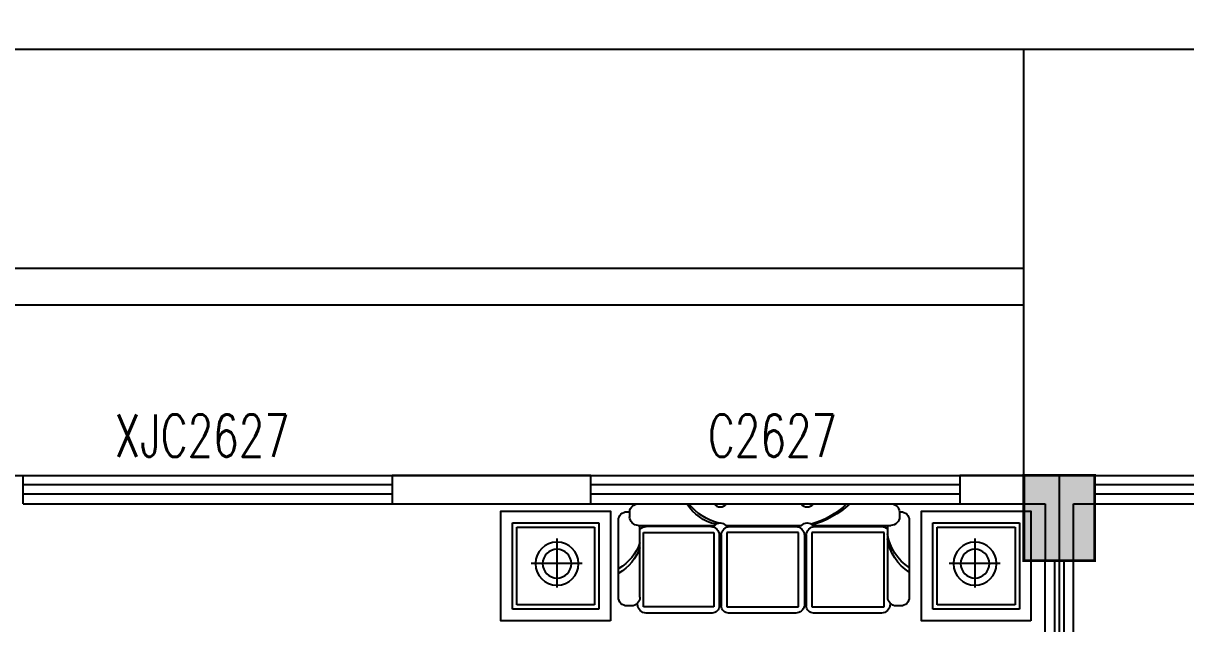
# Model space of a CAD drawing. Extents: x -6243262 to 3079315, y -2914302 to 172723.
# Drawn here: x -6228530 to -6220338, y -666192 to -661965 of the extents above; entities that cross this region are included whole.
import ezdxf

# ---------------------------------------------------------------- set-up
doc = ezdxf.new("R2010")
doc.units = 0
doc.header["$LTSCALE"] = 1000
for name, color, linetype in [('0-柱网', 2, 'Continuous'), ('fur', 253, 'Continuous'), ('WINDOW_TEXT', 7, 'Continuous')]:
    doc.layers.add(name, color=color, linetype=linetype)
doc.styles.add('_TCH_WINDOW', font='SIMPLEX', dxfattribs={"height": 3.5, "bigfont": 'GBCBIG'})

# ---------------------------------------------------------------- blocks, each defined once
blk = doc.blocks.new('1#柱网')
at = {"layer": '0-柱网'}
blk.add_hatch(color=0, dxfattribs=at).paths.add_polyline_path([(509855, 93967.2), (509855, 93367.2), (510355, 93367.2), (510355, 93967.2)])
at = {"layer": '0-柱网', "color": 0, "const_width": 20}
blk.add_lwpolyline([(509855, 93967.2), (509855, 93367.2), (510355, 93367.2), (510355, 93967.2), (509855, 93967.2)], dxfattribs=at)
blk = doc.blocks.new('$WINLIB2D$00000001')
at = {"color": 0}
for points in [[(-0.5, 0.5), (-0.5, -0.5)], [(-0.5, 0.5), (0.5, 0.5)], [(0.5, -0.5), (0.5, 0.5)], [(0.5, 0.1667), (-0.5, 0.1667)], [(0.5, -0.1667), (-0.5, -0.1667)], [(-0.5, -0.5), (0.5, -0.5)]]:
    blk.add_lwpolyline(points, dxfattribs=at)
blk = doc.blocks.new('$plan$00002641')
at = {"layer": 'fur', "color": 0}
for p, q in [((133.6, 1785.8), (133.6, 1176.8)), ((742.6, 1785.8), (133.6, 1785.8)), ((164, 1755.3), (164, 1207.2)), ((712.1, 1755.3), (164, 1755.3)), ((712.1, 1207.2), (712.1, 1755.3)), ((742.6, 1176.8), (742.6, 1785.8)), ((421.5, 1295.4), (421.5, 1653.8)), ((244.6, 1472.1), (588.3, 1472.1)), ((133.6, 1176.8), (742.6, 1176.8)), ((164, 1207.2), (712.1, 1207.2)), ((60.9, 960.1), (91.3, 960.1)), ((152.2, 899.2), (152.2, 360.8)), ((658.3, 887.6), (152.2, 887.6)), ((160.6, 389.2), (160.6, 843)), ((201.8, 862.1), (201.8, 366.3)), ((726.2, 862.1), (201.8, 862.1)), ((726.2, 366.3), (726.2, 862.1)), ((201.8, 366.3), (726.2, 366.3)), ((221.5, 328.3), (718.8, 328.3)), ((152.2, 282.7), (152.2, -251.6)), ((160.6, 253.5), (160.6, -210)), ((201.8, 276.4), (726.2, 276.4)), ((201.8, -229.1), (201.8, 276.4)), ((221.5, 314.4), (718.8, 314.4)), ((726.2, 276.4), (726.2, -229.1)), ((726.2, -229.1), (201.8, -229.1)), ((201.8, -322.8), (726.2, -322.8)), ((201.8, -832.6), (201.8, -322.8)), ((221.5, -270.9), (718.8, -270.9)), ((221.5, -284.8), (718.8, -284.8)), ((726.2, -322.8), (726.2, -832.6)), ((152.2, -329.7), (152.2, -880.6)), ((160.6, -345.7), (160.6, -813.5)), ((658.3, -858), (152.2, -858)), ((726.2, -832.6), (201.8, -832.6)), ((60.9, -941.5), (91.3, -941.5)), ((742.6, -1176.8), (133.6, -1176.8)), ((133.6, -1176.8), (133.6, -1785.8)), ((712.1, -1207.2), (164, -1207.2)), ((164, -1207.2), (164, -1755.3)), ((712.1, -1755.3), (712.1, -1207.2)), ((742.6, -1785.8), (742.6, -1176.8)), ((421.5, -1649.6), (421.5, -1291.2)), ((244.6, -1472.9), (588.3, -1472.9)), ((133.6, -1785.8), (742.6, -1785.8)), ((164, -1755.3), (712.1, -1755.3))]:
    blk.add_line(p, q, dxfattribs=at)
for points in [[(823.8, 1095.6), (823.8, 1867), (52.4, 1867), (52.4, 1095.6)], [(823.8, -1867), (823.8, -1095.6), (52.4, -1095.6), (52.4, -1867)]]:
    blk.add_lwpolyline(points, close=True, dxfattribs=at)
blk.add_lwpolyline([(718.5, -918.9, 0.207927), (699.2, -874.4), (708.7, -874.4, 0.414214), (769.6, -813.5), (769.6, -335.6, 0.414214), (718.8, -284.8), (718.8, -270.9, 0.354555), (769.6, -210), (769.6, 263.7, 0.414214), (718.8, 314.4), (718.8, 328.3, 0.414214), (769.6, 379), (769.6, 843, 0.414214), (708.7, 903.9), (699.9, 903.9, 0.207927), (719.2, 948.5), (719.2, 978.9, 0.414214), (658.3, 1039.8), (116.6, 1039.8, 0.414214), (55.7, 978.9), (55.7, 959.8, 0.389489), (0, 899.2), (0, 364.5, -0.514939), (0, 279), (0, -247.9, -0.514939), (0, -333.4), (0, -880.6, 0.389489), (55.7, -941.2), (55.7, -949.4, 0.414214), (116.6, -1010.3), (658.3, -1010.3, 0.414214), (719.2, -949.4), (719.2, -918.9)], format="xyb", close=True, dxfattribs=at)
for centre, radius in [((421.5, 1472.1), 152.2), ((421.5, 1472.1), 101.5), ((421.5, -1472.9), 152.2), ((421.5, -1472.9), 101.5)]:
    blk.add_circle(centre, radius, dxfattribs=at)
for centre, radius, start, end in [((165.1, 1204.3), 334.7, 288.82323, 329.8898), ((199, 1204.3), 334.7, 288.82323, 329.8898), ((60.9, 899.2), 60.9, 90, 94.87856), ((91.3, 899.2), 60.9, 0, 90), ((658.3, 948.5), 60.9, 270, 313.01614), ((221.5, 843), 60.9, 133.01614, 180), ((-173.7, 283.2), 324.8, 12.09838, 57.6672), ((-237.6, 240.4), 384.7, 13.87009, 51.87049), ((187.3, 321.8), 52.5, 131.9207, 228.0793), ((221.5, 389.2), 60.9, 180, 270), ((221.5, 253.5), 60.9, 90, 180), ((221.5, -210), 60.9, 180, 270), ((-382.6, -183.7), 542.1, 314.89568, 345.65321), ((-459.3, -157.7), 631.1, 316.70332, 344.50093), ((187.3, -290.6), 52.5, 131.9207, 228.0793), ((221.5, -345.7), 60.9, 90, 180), ((221.5, -813.5), 60.9, 180, 226.98386), ((91.3, -880.6), 60.9, 270, 0), ((165.1, -1188.8), 334.7, 32.23521, 81.93641), ((199, -1188.8), 334.7, 32.23521, 81.93641), ((657.6, -918.9), 60.9, 46.98386, 90), ((60.9, -880.6), 60.9, 265.12144, 270)]:
    blk.add_arc(centre, radius, start, end, dxfattribs=at)

msp = doc.modelspace()

# ---------------------------------------------------------------- linework, layer by layer
at = {"color": 8}
for p, q in [((-6224529.6, -665148.1), (-6225929.6, -665148.1)), ((-6225929.6, -665148.1), (-6225929.6, -665348.1)), ((-6224529.6, -665348.1), (-6224529.6, -665148.1)), ((-6221229.6, -665148.1), (-6221929.6, -665148.1)), ((-6221929.6, -665148.1), (-6221929.6, -665348.1)), ((-6220979.6, -665148.1), (-6221229.6, -665148.1)), ((-6220979.6, -665348.1), (-6220979.6, -665148.1)), ((-6225929.6, -665348.1), (-6224529.6, -665348.1)), ((-6221929.6, -665348.1), (-6221329.6, -665348.1)), ((-6221329.6, -665348.1), (-6221329.6, -665748.1)), ((-6221129.6, -665348.1), (-6220979.6, -665348.1)), ((-6221129.6, -665748.1), (-6221129.6, -665348.1)), ((-6221329.6, -665748.1), (-6221129.6, -665748.1))]:
    msp.add_line(p, q, dxfattribs=at)
at = {"color": 8, "flags": 128}
msp.add_lwpolyline([(-6243262.1, -665046, -0.262663), (-6238126.2, -662148.1), (-6205083.3, -662148.1), (-6205083.3, -656148.1)], format="xyb", dxfattribs=at)
at = {"color": 8}
for points in [[(-6221479.6, -665148.1), (-6221479.6, -662148.1), (-6212979.6, -662148.1), (-6212979.6, -665148.1)], [(-6239251, -663688.1), (-6221479.6, -663688.1)], [(-6238529.6, -671348.1), (-6238529.6, -663948.1), (-6221479.6, -663948.1)]]:
    msp.add_lwpolyline(points, dxfattribs=at)
msp.add_lwpolyline([(-6234229.6, -679348.1), (-6234229.6, -673248.1), (-6232229.6, -673248.1), (-6232229.6, -665148.1), (-6221229.6, -665148.1), (-6221229.6, -679348.1)], close=True, dxfattribs=at)

# ---------------------------------------------------------------- block references
ref = msp.add_blockref('$WINLIB2D$00000001', (-6227229.6, -665248.1), dxfattribs=dict(at, xscale=-2600, yscale=200, zscale=200, rotation=180))
ref.add_attrib('A', 'XJC2627', (-6227884.6, -665016.9), dxfattribs={"layer": 'WINDOW_TEXT', "color": 8, "height": 297.5, "style": '_TCH_WINDOW', "width": 0.705882})
ref = msp.add_blockref('$WINLIB2D$00000001', (-6223229.6, -665248.1), dxfattribs=dict(at, xscale=-2600, yscale=200, zscale=200, rotation=180))
ref.add_attrib('A', 'C2627', (-6223704.6, -665016.9), dxfattribs={"layer": 'WINDOW_TEXT', "color": 8, "height": 297.5, "style": '_TCH_WINDOW', "width": 0.705882})
msp.add_blockref('1#柱网', (-6731334.6, -759115.3), dxfattribs=at)
at = {"color": 8, "zscale": 200}
for p, xscale, yscale, rotation in [((-6219854.6, -665248.1), -2249.999999995431, 200, 180), ((-6221229.6, -667698.1), 3900.000000002212, -200, 90)]:
    msp.add_blockref('$WINLIB2D$00000001', p, dxfattribs=dict(at, xscale=xscale, yscale=yscale, rotation=rotation))
at = {"color": 8, "yscale": -1, "rotation": 270}
msp.add_blockref('$plan$00002641', (-6223296.6, -665348.1), dxfattribs=at)

doc.saveas('drawing.dxf')
